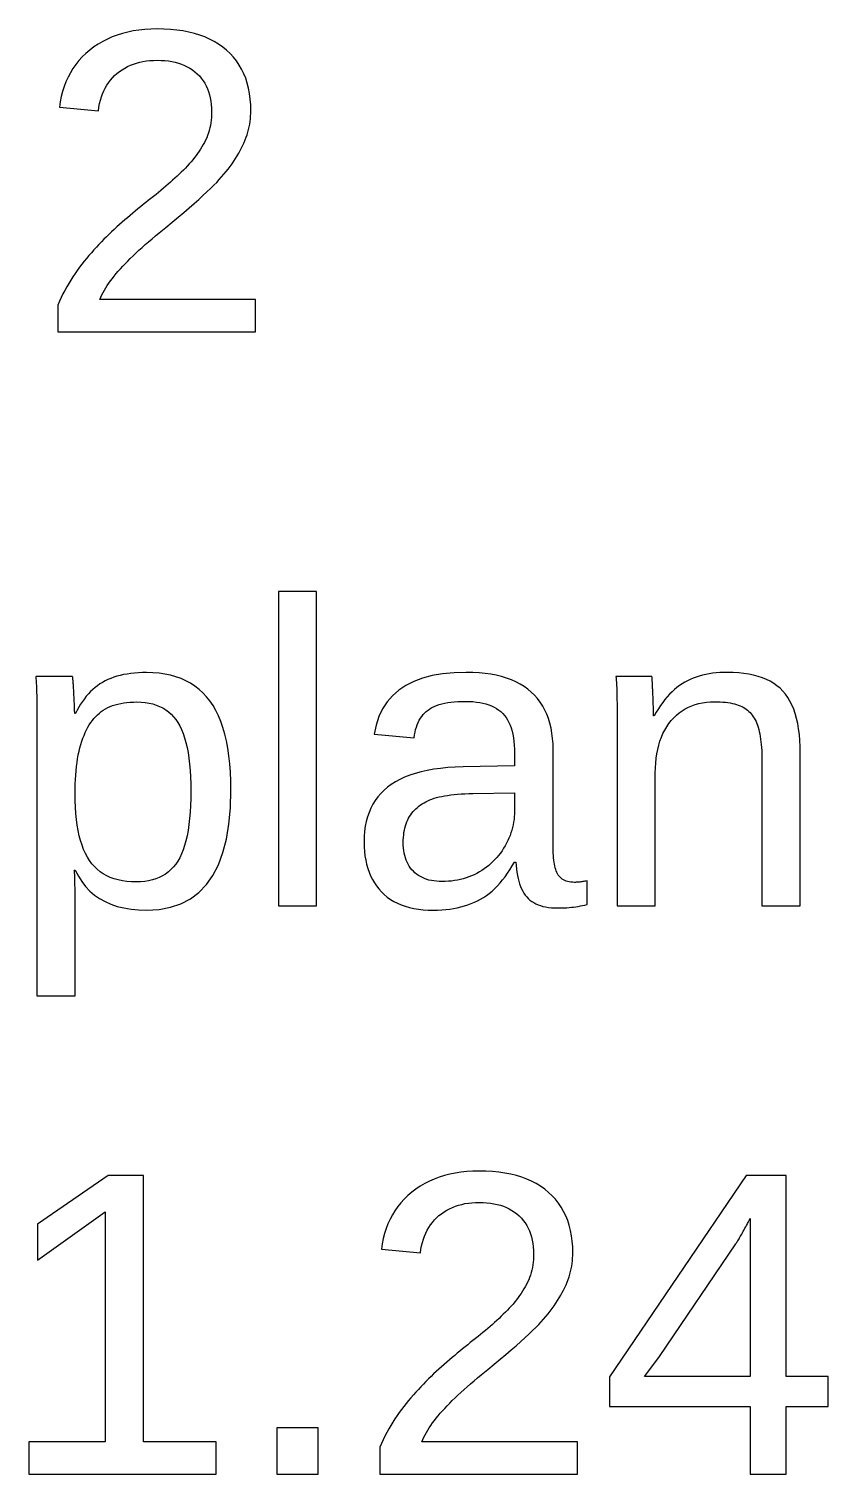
# Model space of a CAD drawing. Extents: x -27 to 133, y -77 to 15.
# Drawn here: x 93.51 to 97.73, y -76.59 to -68.96 of the extents above; entities that cross this region are included whole.
import ezdxf

# ---------------------------------------------------------------- set-up
doc = ezdxf.new("R2010")
doc.units = 0
doc.layers.get('0').update_dxf_attribs({"linetype": 'CONTINUOUS'})

msp = doc.modelspace()

# ---------------------------------------------------------------- linework, layer by layer
for points in [[(94.7073, -70.3911), (93.885, -70.3911), (93.8904, -70.379), (93.8963, -70.3669), (93.9027, -70.3547), (93.9096, -70.3423), (93.9171, -70.33), (93.925, -70.3175), (93.9334, -70.305), (93.9424, -70.2924), (93.9518, -70.2797), (93.9617, -70.267), (93.9722, -70.2542), (93.9831, -70.2413), (93.9946, -70.2283), (94.0066, -70.2152), (94.0193, -70.2018), (94.0325, -70.1882), (94.0464, -70.1744), (94.0609, -70.1603), (94.076, -70.1459), (94.0918, -70.1313), (94.1082, -70.1165), (94.1252, -70.1014), (94.1428, -70.0861), (94.161, -70.0705), (94.1799, -70.0547), (94.1994, -70.0387), (94.2344, -70.01), (94.2677, -69.9825), (94.2993, -69.9562), (94.329, -69.931), (94.3569, -69.9071), (94.3831, -69.8843), (94.4074, -69.8627), (94.43, -69.8423), (94.4508, -69.823), (94.4698, -69.805), (94.487, -69.7881), (94.5024, -69.7724), (94.516, -69.7578), (94.5285, -69.7439), (94.5405, -69.7299), (94.5521, -69.716), (94.5631, -69.7021), (94.5737, -69.6881), (94.5837, -69.6742), (94.5933, -69.6602), (94.6025, -69.6463), (94.6111, -69.6323), (94.6192, -69.6184), (94.6269, -69.6044), (94.6341, -69.5905), (94.6408, -69.5766), (94.647, -69.5626), (94.6527, -69.5486), (94.6579, -69.5347), (94.6626, -69.5207), (94.6668, -69.5067), (94.6706, -69.4927), (94.6738, -69.4786), (94.6765, -69.4646), (94.6788, -69.4505), (94.6805, -69.4365), (94.6817, -69.4224), (94.6825, -69.4083), (94.6827, -69.3942), (94.682, -69.3629), (94.6797, -69.3327), (94.6759, -69.3037), (94.6706, -69.2757), (94.6638, -69.2489), (94.6554, -69.2232), (94.6456, -69.1987), (94.6342, -69.1752), (94.6213, -69.1529), (94.6069, -69.1317), (94.591, -69.1116), (94.5736, -69.0926), (94.5546, -69.0747), (94.5342, -69.0581), (94.5126, -69.0428), (94.4896, -69.0288), (94.4653, -69.0162), (94.4398, -69.0049), (94.4129, -68.9949), (94.3847, -68.9862), (94.3552, -68.9789), (94.3244, -68.9729), (94.2923, -68.9683), (94.2589, -68.9649), (94.2242, -68.9629), (94.1882, -68.9623), (94.1552, -68.9629), (94.1233, -68.9649), (94.0922, -68.9682), (94.0621, -68.9729), (94.0329, -68.9788), (94.0046, -68.9861), (93.9773, -68.9947), (93.9509, -69.0047), (93.9254, -69.0159), (93.9009, -69.0285), (93.8773, -69.0424), (93.8546, -69.0576), (93.8329, -69.0742), (93.8123, -69.0919), (93.7931, -69.1104), (93.7753, -69.1299), (93.7588, -69.1503), (93.7437, -69.1717), (93.73, -69.1939), (93.7177, -69.2171), (93.7067, -69.2411), (93.6971, -69.2661), (93.6888, -69.292), (93.682, -69.3188), (93.6765, -69.3465), (93.6724, -69.3752), (93.8782, -69.3942), (93.8809, -69.3751), (93.8843, -69.3566), (93.8886, -69.3388), (93.8937, -69.3217), (93.8996, -69.3053), (93.9063, -69.2895), (93.9138, -69.2744), (93.9222, -69.26), (93.9314, -69.2462), (93.9413, -69.2331), (93.9521, -69.2207), (93.9637, -69.2089), (93.9761, -69.1978), (93.9892, -69.1875), (94.0029, -69.178), (94.017, -69.1693), (94.0317, -69.1614), (94.047, -69.1544), (94.0627, -69.1482), (94.079, -69.1428), (94.0959, -69.1382), (94.1133, -69.1345), (94.1312, -69.1316), (94.1497, -69.1295), (94.1686, -69.1283), (94.1882, -69.1279), (94.2087, -69.1283), (94.2284, -69.1296), (94.2475, -69.1317), (94.2659, -69.1347), (94.2835, -69.1385), (94.3005, -69.1431), (94.3168, -69.1486), (94.3323, -69.155), (94.3472, -69.1622), (94.3614, -69.1702), (94.3748, -69.1791), (94.3876, -69.1889), (94.3996, -69.1995), (94.4109, -69.2108), (94.4213, -69.2229), (94.4307, -69.2356), (94.4393, -69.2491), (94.4469, -69.2632), (94.4537, -69.278), (94.4595, -69.2935), (94.4645, -69.3097), (94.4685, -69.3265), (94.4717, -69.3441), (94.4739, -69.3623), (94.4753, -69.3813), (94.4757, -69.4009), (94.4755, -69.4156), (94.4747, -69.43), (94.4734, -69.4442), (94.4716, -69.4582), (94.4692, -69.4719), (94.4663, -69.4854), (94.4629, -69.4987), (94.459, -69.5117), (94.4546, -69.5245), (94.4496, -69.537), (94.4441, -69.5493), (94.4381, -69.5614), (94.4315, -69.5732), (94.4246, -69.5849), (94.4173, -69.5965), (94.4097, -69.608), (94.4017, -69.6194), (94.3935, -69.6307), (94.3849, -69.642), (94.376, -69.6532), (94.3668, -69.6643), (94.3572, -69.6753), (94.3473, -69.6863), (94.3371, -69.6972), (94.3266, -69.708), (94.3157, -69.7187), (94.3046, -69.7293), (94.2933, -69.74), (94.2817, -69.7507), (94.27, -69.7614), (94.2581, -69.772), (94.2459, -69.7827), (94.2336, -69.7934), (94.221, -69.804), (94.2083, -69.8147), (94.1953, -69.8254), (94.1821, -69.8361), (94.1687, -69.8467), (94.1552, -69.8574), (94.1415, -69.8681), (94.1278, -69.879), (94.114, -69.89), (94.1003, -69.9012), (94.0865, -69.9125), (94.0727, -69.9239), (94.0589, -69.9355), (94.045, -69.9472), (94.0312, -69.9591), (94.0173, -69.9711), (94.0034, -69.9832), (93.9895, -69.9955), (93.9756, -70.0079), (93.9617, -70.0205), (93.9479, -70.0333), (93.9342, -70.0464), (93.9206, -70.0596), (93.9071, -70.0731), (93.8937, -70.0868), (93.8804, -70.1008), (93.8672, -70.1149), (93.8541, -70.1293), (93.8411, -70.144), (93.8282, -70.1588), (93.8154, -70.1739), (93.8027, -70.1892), (93.7902, -70.2048), (93.778, -70.2207), (93.7661, -70.237), (93.7545, -70.2537), (93.7432, -70.2708), (93.7322, -70.2882), (93.7214, -70.3059), (93.711, -70.3241), (93.7009, -70.3426), (93.6911, -70.3614), (93.6816, -70.3807), (93.6723, -70.4003), (93.6634, -70.4202), (93.6634, -70.5623), (94.7073, -70.5623)], [(95.0296, -71.932), (94.8282, -71.932), (94.8282, -73.5924), (95.0296, -73.5924)], [(93.7551, -73.5947), (93.7551, -73.5678), (93.755, -73.543), (93.7549, -73.5202), (93.7547, -73.4994), (93.7544, -73.4807), (93.7541, -73.464), (93.7538, -73.4494), (93.7534, -73.4368), (93.753, -73.4263), (93.7525, -73.4177), (93.7519, -73.4113), (93.7513, -73.4068), (93.7506, -73.4044), (93.7562, -73.4044), (93.7721, -73.4355), (93.7902, -73.4642), (93.8104, -73.4903), (93.8328, -73.514), (93.8574, -73.5351), (93.8841, -73.5538), (93.9131, -73.57), (93.9441, -73.5837), (93.9774, -73.5949), (94.0128, -73.6036), (94.0505, -73.6098), (94.0902, -73.6135), (94.1322, -73.6148), (94.1981, -73.611), (94.2587, -73.5998), (94.314, -73.5811), (94.3641, -73.5548), (94.4089, -73.5211), (94.4484, -73.4799), (94.4826, -73.4312), (94.5116, -73.375), (94.5353, -73.3113), (94.5538, -73.2401), (94.567, -73.1614), (94.5749, -73.0752), (94.5775, -72.9815), (94.5769, -72.9331), (94.5749, -72.8867), (94.5716, -72.8424), (94.567, -72.8001), (94.5611, -72.7598), (94.5539, -72.7215), (94.5454, -72.6853), (94.5356, -72.6511), (94.5244, -72.6189), (94.512, -72.5887), (94.4982, -72.5606), (94.4831, -72.5345), (94.4667, -72.5104), (94.449, -72.4882), (94.43, -72.4678), (94.4096, -72.4492), (94.3879, -72.4324), (94.3648, -72.4173), (94.3404, -72.404), (94.3147, -72.3924), (94.2876, -72.3827), (94.2592, -72.3747), (94.2294, -72.3685), (94.1984, -72.364), (94.1659, -72.3614), (94.1322, -72.3605), (94.1103, -72.3608), (94.0891, -72.3617), (94.0685, -72.3633), (94.0486, -72.3654), (94.0294, -72.3682), (94.0109, -72.3716), (93.993, -72.3756), (93.9757, -72.3802), (93.9591, -72.3854), (93.9432, -72.3913), (93.928, -72.3978), (93.9134, -72.4048), (93.8994, -72.4125), (93.8861, -72.4209), (93.8731, -72.43), (93.8605, -72.4397), (93.8483, -72.4502), (93.8366, -72.4614), (93.8252, -72.4733), (93.8143, -72.4859), (93.8038, -72.4992), (93.7937, -72.5133), (93.784, -72.528), (93.7747, -72.5434), (93.7658, -72.5596), (93.7573, -72.5764), (93.7529, -72.5764), (93.7529, -72.573), (93.7528, -72.5691), (93.7527, -72.5647), (93.7526, -72.56), (93.7525, -72.5548), (93.7523, -72.5492), (93.7521, -72.5432), (93.7518, -72.5367), (93.7515, -72.5299), (93.7512, -72.5226), (93.7509, -72.5148), (93.7505, -72.5067), (93.7501, -72.4981), (93.7496, -72.4895), (93.7492, -72.4813), (93.7488, -72.4734), (93.7484, -72.4658), (93.748, -72.4586), (93.7476, -72.4518), (93.7472, -72.4453), (93.7468, -72.4391), (93.7465, -72.4333), (93.7461, -72.4279), (93.7457, -72.4228), (93.7454, -72.418), (93.745, -72.4137), (93.7447, -72.4096), (93.7444, -72.4058), (93.7441, -72.4022), (93.7438, -72.399), (93.7435, -72.396), (93.7432, -72.3932), (93.7429, -72.3908), (93.7427, -72.3886), (93.7425, -72.3867), (93.7423, -72.385), (93.7421, -72.3837), (93.7419, -72.3826), (93.7417, -72.3818), (93.547, -72.3818), (93.548, -72.3918), (93.5489, -72.4033), (93.5497, -72.4164), (93.5505, -72.4309), (93.5512, -72.4469), (93.5518, -72.4645), (93.5523, -72.4835), (93.5527, -72.504), (93.5531, -72.526), (93.5533, -72.5495), (93.5535, -72.5745), (93.5537, -72.601), (93.5537, -72.629), (93.5537, -74.0679), (93.7551, -74.0679)], [(95.6685, -73.6144), (95.6902, -73.6134), (95.7115, -73.6117), (95.7322, -73.6093), (95.7524, -73.6063), (95.7721, -73.6025), (95.7912, -73.5981), (95.8098, -73.593), (95.8279, -73.5872), (95.8455, -73.5807), (95.8626, -73.5735), (95.8791, -73.5657), (95.8951, -73.5572), (95.9107, -73.5478), (95.926, -73.5375), (95.941, -73.5263), (95.9558, -73.514), (95.9702, -73.5008), (95.9843, -73.4867), (95.9981, -73.4716), (96.0116, -73.4555), (96.0248, -73.4385), (96.0377, -73.4205), (96.0504, -73.4016), (96.0627, -73.3817), (96.0747, -73.3608), (96.0814, -73.3608), (96.0827, -73.3797), (96.0845, -73.3978), (96.0869, -73.4151), (96.0897, -73.4316), (96.0931, -73.4474), (96.097, -73.4623), (96.1015, -73.4765), (96.1064, -73.4898), (96.1119, -73.5024), (96.1179, -73.5142), (96.1244, -73.5252), (96.1315, -73.5354), (96.139, -73.5449), (96.1472, -73.5536), (96.1561, -73.5615), (96.1658, -73.5688), (96.1761, -73.5754), (96.1872, -73.5814), (96.199, -73.5866), (96.2116, -73.5911), (96.2248, -73.5949), (96.2388, -73.598), (96.2535, -73.6005), (96.2689, -73.6022), (96.285, -73.6033), (96.3019, -73.6036), (96.3141, -73.6035), (96.3262, -73.6032), (96.3383, -73.6026), (96.3504, -73.6019), (96.3625, -73.601), (96.3745, -73.5998), (96.3864, -73.5984), (96.3984, -73.5968), (96.4102, -73.595), (96.4221, -73.593), (96.4339, -73.5908), (96.4456, -73.5883), (96.4574, -73.5857), (96.4574, -73.4604), (96.4517, -73.4615), (96.4462, -73.4626), (96.4408, -73.4636), (96.4354, -73.4645), (96.4301, -73.4653), (96.425, -73.4659), (96.4199, -73.4666), (96.4149, -73.4671), (96.41, -73.4675), (96.4052, -73.4678), (96.4005, -73.468), (96.3959, -73.4682), (96.3914, -73.4682), (96.3815, -73.468), (96.3721, -73.4671), (96.3632, -73.4658), (96.3548, -73.4639), (96.3469, -73.4615), (96.3395, -73.4586), (96.3326, -73.4551), (96.3262, -73.4511), (96.3203, -73.4465), (96.315, -73.4414), (96.3101, -73.4358), (96.3057, -73.4296), (96.3018, -73.4229), (96.2984, -73.4157), (96.2952, -73.4079), (96.2923, -73.3996), (96.2896, -73.3908), (96.2872, -73.3815), (96.2852, -73.3717), (96.2834, -73.3613), (96.2818, -73.3504), (96.2806, -73.339), (96.2796, -73.327), (96.2789, -73.3146), (96.2785, -73.3016), (96.2783, -73.2881), (96.2783, -72.7667), (96.2777, -72.7367), (96.2756, -72.7079), (96.2722, -72.6802), (96.2674, -72.6536), (96.2613, -72.6281), (96.2538, -72.6038), (96.2449, -72.5805), (96.2347, -72.5583), (96.2231, -72.5372), (96.2102, -72.5173), (96.1958, -72.4984), (96.1801, -72.4807), (96.1631, -72.464), (96.1447, -72.4485), (96.125, -72.4343), (96.1039, -72.4213), (96.0815, -72.4095), (96.0577, -72.399), (96.0326, -72.3897), (96.0062, -72.3817), (95.9785, -72.3749), (95.9494, -72.3693), (95.9189, -72.365), (95.8872, -72.3619), (95.854, -72.36), (95.8196, -72.3594), (95.7551, -72.3613), (95.6951, -72.3671), (95.6396, -72.3768), (95.5887, -72.3903), (95.5423, -72.4077), (95.5004, -72.429), (95.463, -72.4541), (95.4302, -72.4831), (95.4019, -72.516), (95.3781, -72.5527), (95.3589, -72.5933), (95.3442, -72.6378), (95.334, -72.6861), (95.5443, -72.7051), (95.5465, -72.69), (95.5493, -72.6754), (95.5526, -72.6616), (95.5566, -72.6484), (95.5611, -72.6358), (95.5662, -72.6239), (95.5719, -72.6126), (95.5781, -72.602), (95.585, -72.592), (95.5924, -72.5826), (95.6004, -72.574), (95.609, -72.5659), (95.6182, -72.5586), (95.6281, -72.5518), (95.6389, -72.5455), (95.6505, -72.5398), (95.6631, -72.5347), (95.6765, -72.53), (95.6907, -72.526), (95.7059, -72.5224), (95.7219, -72.5195), (95.7388, -72.517), (95.7566, -72.5151), (95.7752, -72.5138), (95.7947, -72.5129), (95.8151, -72.5127), (95.8354, -72.513), (95.8547, -72.5142), (95.8733, -72.5161), (95.891, -72.5187), (95.9078, -72.5221), (95.9238, -72.5263), (95.939, -72.5312), (95.9533, -72.5368), (95.9667, -72.5432), (95.9793, -72.5504), (95.9911, -72.5583), (96.002, -72.567), (96.0121, -72.5765), (96.0213, -72.5868), (96.0299, -72.5981), (96.0376, -72.6104), (96.0447, -72.6237), (96.051, -72.6379), (96.0566, -72.6532), (96.0614, -72.6695), (96.0655, -72.6867), (96.0688, -72.705), (96.0714, -72.7242), (96.0732, -72.7445), (96.0744, -72.7657), (96.0747, -72.7879), (96.0747, -72.8539), (95.8028, -72.8584), (95.7614, -72.86), (95.7217, -72.8627), (95.6839, -72.8665), (95.6478, -72.8714), (95.6135, -72.8775), (95.581, -72.8846), (95.5504, -72.8929), (95.5215, -72.9023), (95.4944, -72.9128), (95.4691, -72.9244), (95.4456, -72.9371), (95.4238, -72.9509), (95.4039, -72.9658), (95.3856, -72.9818), (95.3688, -72.9989), (95.3535, -73.017), (95.3396, -73.0361), (95.3271, -73.0562), (95.3161, -73.0774), (95.3066, -73.0996), (95.2986, -73.1228), (95.292, -73.1471), (95.2869, -73.1724), (95.2832, -73.1987), (95.281, -73.2261), (95.2803, -73.2545), (95.2808, -73.2799), (95.2825, -73.3045), (95.2852, -73.3282), (95.289, -73.351), (95.2939, -73.373), (95.2998, -73.3942), (95.3069, -73.4145), (95.315, -73.4339), (95.3243, -73.4526), (95.3346, -73.4703), (95.346, -73.4873), (95.3585, -73.5033), (95.372, -73.5186), (95.3867, -73.5328), (95.4024, -73.5459), (95.4192, -73.5579), (95.4371, -73.5687), (95.456, -73.5783), (95.476, -73.5869), (95.4971, -73.5943), (95.5193, -73.6006), (95.5425, -73.6057), (95.5668, -73.6097), (95.5922, -73.6125), (95.6186, -73.6142), (95.6462, -73.6148)], [(96.8177, -72.8909), (96.8182, -72.8641), (96.8197, -72.8383), (96.8222, -72.8134), (96.8257, -72.7894), (96.8302, -72.7663), (96.8356, -72.7441), (96.8421, -72.7229), (96.8495, -72.7025), (96.858, -72.6831), (96.8674, -72.6646), (96.8778, -72.647), (96.8893, -72.6303), (96.9017, -72.6145), (96.9149, -72.5998), (96.9289, -72.5862), (96.9437, -72.5738), (96.9591, -72.5626), (96.9753, -72.5526), (96.9922, -72.5438), (97.0099, -72.5361), (97.0283, -72.5296), (97.0474, -72.5243), (97.0672, -72.5202), (97.0877, -72.5173), (97.109, -72.5155), (97.131, -72.5149), (97.1461, -72.5151), (97.1605, -72.5156), (97.1744, -72.5165), (97.1878, -72.5177), (97.2005, -72.5192), (97.2127, -72.5211), (97.2243, -72.5234), (97.2354, -72.5259), (97.2459, -72.5289), (97.2558, -72.5321), (97.2651, -72.5357), (97.2739, -72.5397), (97.2821, -72.544), (97.2898, -72.5487), (97.2973, -72.5538), (97.3043, -72.5594), (97.3111, -72.5654), (97.3175, -72.5718), (97.3236, -72.5787), (97.3294, -72.586), (97.3348, -72.5938), (97.3399, -72.602), (97.3447, -72.6106), (97.3492, -72.6197), (97.3533, -72.6292), (97.3571, -72.6391), (97.3605, -72.6496), (97.3637, -72.6607), (97.3666, -72.6724), (97.3693, -72.6848), (97.3716, -72.6978), (97.3737, -72.7115), (97.3755, -72.7258), (97.3771, -72.7407), (97.3783, -72.7563), (97.3793, -72.7725), (97.38, -72.7893), (97.3804, -72.8068), (97.3805, -72.8249), (97.3805, -73.5924), (97.5831, -73.5924), (97.5831, -72.7857), (97.5825, -72.7513), (97.5809, -72.7185), (97.5782, -72.6872), (97.5743, -72.6574), (97.5694, -72.6292), (97.5634, -72.6025), (97.5563, -72.5773), (97.5481, -72.5537), (97.5388, -72.5316), (97.5284, -72.511), (97.517, -72.4919), (97.5044, -72.4744), (97.4908, -72.4584), (97.4759, -72.4438), (97.4598, -72.4303), (97.4425, -72.418), (97.4238, -72.4068), (97.4039, -72.3969), (97.3828, -72.3881), (97.3604, -72.3805), (97.3367, -72.374), (97.3117, -72.3688), (97.2855, -72.3647), (97.258, -72.3617), (97.2293, -72.36), (97.1993, -72.3594), (97.1787, -72.3597), (97.1587, -72.3606), (97.1392, -72.3622), (97.1202, -72.3643), (97.1017, -72.3671), (97.0837, -72.3705), (97.0663, -72.3745), (97.0494, -72.3791), (97.033, -72.3843), (97.0171, -72.3902), (97.0018, -72.3966), (96.987, -72.4037), (96.9727, -72.4114), (96.9588, -72.4198), (96.9452, -72.4292), (96.9318, -72.4393), (96.9187, -72.4504), (96.9058, -72.4623), (96.8932, -72.475), (96.8808, -72.4887), (96.8687, -72.5032), (96.8569, -72.5186), (96.8453, -72.5348), (96.834, -72.5519), (96.823, -72.5699), (96.8122, -72.5888), (96.8088, -72.5888), (96.8085, -72.5755), (96.8081, -72.5629), (96.8078, -72.551), (96.8075, -72.5397), (96.8072, -72.5291), (96.8068, -72.5192), (96.8065, -72.5099), (96.8063, -72.5014), (96.806, -72.4935), (96.8057, -72.4862), (96.8054, -72.4796), (96.8051, -72.4737), (96.8049, -72.4685), (96.8046, -72.4636), (96.8044, -72.4588), (96.8041, -72.4542), (96.8039, -72.4495), (96.8037, -72.445), (96.8034, -72.4406), (96.8032, -72.4362), (96.803, -72.432), (96.8028, -72.4278), (96.8026, -72.4237), (96.8024, -72.4197), (96.8022, -72.4158), (96.8021, -72.412), (96.8019, -72.4083), (96.8017, -72.4048), (96.8016, -72.4016), (96.8014, -72.3986), (96.8012, -72.3959), (96.801, -72.3933), (96.8009, -72.391), (96.8007, -72.3889), (96.8005, -72.387), (96.8004, -72.3854), (96.8002, -72.3839), (96.8, -72.3827), (96.7998, -72.3818), (96.6096, -72.3818), (96.6106, -72.39), (96.6115, -72.4001), (96.6124, -72.4122), (96.6131, -72.4263), (96.6138, -72.4422), (96.6144, -72.4602), (96.6149, -72.4801), (96.6153, -72.5019), (96.6157, -72.5257), (96.616, -72.5514), (96.6162, -72.5791), (96.6163, -72.6087), (96.6163, -72.6402), (96.6163, -73.5924), (96.8177, -73.5924)], [(94.0527, -73.4653), (94.028, -73.4633), (94.0045, -73.46), (93.9821, -73.4553), (93.9609, -73.4493), (93.9407, -73.4419), (93.9217, -73.4332), (93.9038, -73.4232), (93.887, -73.4118), (93.8714, -73.3991), (93.8568, -73.3851), (93.8435, -73.3697), (93.8312, -73.353), (93.8199, -73.3348), (93.8096, -73.3152), (93.8001, -73.2941), (93.7916, -73.2716), (93.7839, -73.2475), (93.7772, -73.222), (93.7713, -73.1949), (93.7664, -73.1664), (93.7623, -73.1364), (93.7592, -73.105), (93.7569, -73.072), (93.7556, -73.0376), (93.7551, -73.0016), (93.7553, -72.9757), (93.7559, -72.9505), (93.757, -72.926), (93.7584, -72.9024), (93.7603, -72.8795), (93.7626, -72.8573), (93.7653, -72.8359), (93.7684, -72.8153), (93.772, -72.7954), (93.776, -72.7763), (93.7803, -72.758), (93.7851, -72.7404), (93.7903, -72.7236), (93.796, -72.7075), (93.802, -72.692), (93.8083, -72.6773), (93.8151, -72.6632), (93.8223, -72.6497), (93.8298, -72.637), (93.8377, -72.6249), (93.846, -72.6135), (93.8547, -72.6027), (93.8638, -72.5926), (93.8732, -72.5832), (93.8831, -72.5745), (93.8933, -72.5664), (93.904, -72.5589), (93.9154, -72.5521), (93.9273, -72.5458), (93.9399, -72.5402), (93.9531, -72.5351), (93.9669, -72.5306), (93.9813, -72.5267), (93.9963, -72.5235), (94.012, -72.5208), (94.0282, -72.5187), (94.0451, -72.5172), (94.0626, -72.5163), (94.0807, -72.516), (94.1031, -72.5167), (94.1246, -72.5186), (94.1451, -72.5218), (94.1647, -72.5263), (94.1833, -72.5321), (94.2009, -72.5391), (94.2176, -72.5475), (94.2334, -72.5571), (94.2481, -72.568), (94.262, -72.5802), (94.2749, -72.5937), (94.2868, -72.6085), (94.2978, -72.6246), (94.3079, -72.6421), (94.3172, -72.6614), (94.3256, -72.6823), (94.3333, -72.705), (94.3402, -72.7294), (94.3462, -72.7555), (94.3515, -72.7833), (94.3559, -72.8128), (94.3596, -72.844), (94.3624, -72.8769), (94.3644, -72.9116), (94.3656, -72.9479), (94.366, -72.986), (94.3656, -73.025), (94.3644, -73.0623), (94.3624, -73.0978), (94.3595, -73.1316), (94.3558, -73.1636), (94.3514, -73.1938), (94.3461, -73.2222), (94.34, -73.2489), (94.333, -73.2738), (94.3253, -73.2969), (94.3168, -73.3183), (94.3074, -73.3379), (94.2972, -73.3558), (94.2861, -73.3721), (94.2741, -73.3871), (94.2611, -73.4008), (94.2472, -73.4132), (94.2323, -73.4242), (94.2164, -73.434), (94.1996, -73.4425), (94.1818, -73.4497), (94.1631, -73.4555), (94.1433, -73.4601), (94.1227, -73.4634), (94.1011, -73.4653), (94.0785, -73.466)], [(95.6772, -73.4634), (95.6628, -73.4625), (95.649, -73.4609), (95.6357, -73.4587), (95.623, -73.4558), (95.6108, -73.4523), (95.5991, -73.4482), (95.588, -73.4434), (95.5774, -73.438), (95.5674, -73.432), (95.5579, -73.4253), (95.5489, -73.418), (95.5404, -73.41), (95.5326, -73.4015), (95.5253, -73.3925), (95.5187, -73.3829), (95.5128, -73.3728), (95.5074, -73.3621), (95.5027, -73.3509), (95.4986, -73.3392), (95.4951, -73.327), (95.4923, -73.3142), (95.4901, -73.3009), (95.4885, -73.2871), (95.4876, -73.2727), (95.4873, -73.2579), (95.4875, -73.2441), (95.4882, -73.2308), (95.4894, -73.2179), (95.491, -73.2054), (95.4931, -73.1933), (95.4956, -73.1816), (95.4986, -73.1703), (95.5021, -73.1595), (95.5061, -73.149), (95.5105, -73.139), (95.5153, -73.1293), (95.5207, -73.1201), (95.5264, -73.1113), (95.5327, -73.1029), (95.5393, -73.0948), (95.5463, -73.087), (95.5538, -73.0796), (95.5616, -73.0726), (95.5699, -73.0658), (95.5785, -73.0595), (95.5876, -73.0535), (95.597, -73.0478), (95.6069, -73.0424), (95.6172, -73.0374), (95.6278, -73.0328), (95.6389, -73.0285), (95.6506, -73.0245), (95.6631, -73.0208), (95.6764, -73.0174), (95.6905, -73.0143), (95.7054, -73.0115), (95.7212, -73.0089), (95.7378, -73.0067), (95.7552, -73.0048), (95.7734, -73.0031), (95.7924, -73.0017), (95.8122, -73.0007), (95.8328, -72.9999), (95.8543, -72.9994), (96.0747, -72.9949), (96.0747, -73.0945), (96.0744, -73.1088), (96.0735, -73.123), (96.0721, -73.1371), (96.07, -73.1512), (96.0674, -73.1652), (96.0641, -73.1792), (96.0603, -73.1931), (96.0559, -73.2069), (96.0509, -73.2207), (96.0453, -73.2344), (96.0391, -73.2481), (96.0323, -73.2617), (96.0249, -73.2752), (96.017, -73.2885), (96.0087, -73.3013), (96, -73.3137), (95.9908, -73.3257), (95.9812, -73.3372), (95.9712, -73.3483), (95.9608, -73.3589), (95.9499, -73.3691), (95.9385, -73.3789), (95.9268, -73.3882), (95.9146, -73.397), (95.902, -73.4054), (95.889, -73.4134), (95.8756, -73.4208), (95.8619, -73.4277), (95.8479, -73.434), (95.8336, -73.4396), (95.8191, -73.4447), (95.8042, -73.4491), (95.7891, -73.453), (95.7736, -73.4563), (95.7579, -73.459), (95.7419, -73.4611), (95.7256, -73.4626), (95.7089, -73.4635), (95.6921, -73.4637)], [(96.407, -76.4212), (95.5847, -76.4212), (95.5901, -76.4091), (95.596, -76.397), (95.6024, -76.3848), (95.6093, -76.3724), (95.6168, -76.3601), (95.6247, -76.3476), (95.6331, -76.3351), (95.6421, -76.3225), (95.6515, -76.3098), (95.6614, -76.2971), (95.6719, -76.2843), (95.6828, -76.2714), (95.6943, -76.2584), (95.7063, -76.2453), (95.719, -76.2319), (95.7322, -76.2183), (95.7461, -76.2045), (95.7606, -76.1904), (95.7757, -76.176), (95.7915, -76.1614), (95.8079, -76.1466), (95.8249, -76.1315), (95.8425, -76.1162), (95.8607, -76.1006), (95.8796, -76.0848), (95.8991, -76.0688), (95.9341, -76.0401), (95.9674, -76.0126), (95.999, -75.9863), (96.0287, -75.9611), (96.0566, -75.9372), (96.0827, -75.9144), (96.1071, -75.8928), (96.1297, -75.8724), (96.1505, -75.8531), (96.1695, -75.8351), (96.1867, -75.8182), (96.2021, -75.8025), (96.2157, -75.7879), (96.2282, -75.774), (96.2402, -75.76), (96.2518, -75.7461), (96.2628, -75.7322), (96.2734, -75.7182), (96.2834, -75.7043), (96.293, -75.6903), (96.3022, -75.6764), (96.3108, -75.6624), (96.3189, -75.6485), (96.3266, -75.6345), (96.3338, -75.6206), (96.3405, -75.6067), (96.3467, -75.5927), (96.3524, -75.5787), (96.3576, -75.5648), (96.3623, -75.5508), (96.3665, -75.5368), (96.3703, -75.5228), (96.3735, -75.5087), (96.3762, -75.4947), (96.3785, -75.4806), (96.3802, -75.4666), (96.3814, -75.4525), (96.3822, -75.4384), (96.3824, -75.4243), (96.3817, -75.393), (96.3794, -75.3628), (96.3756, -75.3338), (96.3703, -75.3058), (96.3635, -75.279), (96.3551, -75.2533), (96.3453, -75.2288), (96.3339, -75.2053), (96.321, -75.183), (96.3066, -75.1618), (96.2907, -75.1417), (96.2733, -75.1227), (96.2543, -75.1048), (96.2339, -75.0882), (96.2123, -75.0729), (96.1893, -75.0589), (96.165, -75.0463), (96.1395, -75.035), (96.1126, -75.025), (96.0844, -75.0163), (96.0549, -75.009), (96.0241, -75.003), (95.992, -74.9984), (95.9586, -74.995), (95.9239, -74.993), (95.8879, -74.9924), (95.8549, -74.993), (95.823, -74.995), (95.7919, -74.9983), (95.7618, -75.003), (95.7326, -75.0089), (95.7043, -75.0162), (95.677, -75.0248), (95.6506, -75.0348), (95.6251, -75.046), (95.6006, -75.0586), (95.577, -75.0725), (95.5543, -75.0877), (95.5326, -75.1043), (95.512, -75.122), (95.4928, -75.1405), (95.475, -75.16), (95.4585, -75.1804), (95.4434, -75.2018), (95.4297, -75.224), (95.4174, -75.2472), (95.4064, -75.2712), (95.3968, -75.2962), (95.3885, -75.3221), (95.3817, -75.3489), (95.3762, -75.3766), (95.3721, -75.4053), (95.5779, -75.4243), (95.5806, -75.4052), (95.584, -75.3867), (95.5883, -75.3689), (95.5934, -75.3518), (95.5993, -75.3354), (95.606, -75.3196), (95.6135, -75.3045), (95.6219, -75.2901), (95.6311, -75.2763), (95.641, -75.2632), (95.6518, -75.2508), (95.6634, -75.239), (95.6758, -75.2279), (95.6889, -75.2176), (95.7026, -75.208), (95.7167, -75.1994), (95.7314, -75.1915), (95.7467, -75.1845), (95.7624, -75.1783), (95.7787, -75.1729), (95.7956, -75.1683), (95.813, -75.1646), (95.8309, -75.1617), (95.8494, -75.1596), (95.8683, -75.1584), (95.8879, -75.158), (95.9084, -75.1584), (95.9281, -75.1597), (95.9472, -75.1618), (95.9656, -75.1648), (95.9832, -75.1686), (96.0002, -75.1732), (96.0165, -75.1787), (96.032, -75.1851), (96.0469, -75.1923), (96.0611, -75.2003), (96.0745, -75.2092), (96.0873, -75.219), (96.0993, -75.2296), (96.1106, -75.2409), (96.121, -75.253), (96.1304, -75.2657), (96.139, -75.2792), (96.1466, -75.2933), (96.1534, -75.3081), (96.1592, -75.3236), (96.1642, -75.3398), (96.1682, -75.3566), (96.1714, -75.3742), (96.1736, -75.3924), (96.175, -75.4114), (96.1754, -75.431), (96.1752, -75.4457), (96.1744, -75.4601), (96.1731, -75.4743), (96.1713, -75.4883), (96.1689, -75.502), (96.166, -75.5155), (96.1626, -75.5288), (96.1587, -75.5418), (96.1543, -75.5546), (96.1493, -75.5671), (96.1438, -75.5794), (96.1378, -75.5915), (96.1312, -75.6033), (96.1243, -75.615), (96.117, -75.6266), (96.1094, -75.6381), (96.1014, -75.6495), (96.0932, -75.6608), (96.0846, -75.6721), (96.0757, -75.6833), (96.0665, -75.6944), (96.0569, -75.7054), (96.047, -75.7164), (96.0368, -75.7273), (96.0263, -75.7381), (96.0154, -75.7488), (96.0043, -75.7594), (95.993, -75.7701), (95.9814, -75.7808), (95.9697, -75.7915), (95.9578, -75.8021), (95.9456, -75.8128), (95.9333, -75.8235), (95.9207, -75.8341), (95.908, -75.8448), (95.895, -75.8555), (95.8818, -75.8662), (95.8684, -75.8768), (95.8549, -75.8875), (95.8412, -75.8982), (95.8274, -75.9091), (95.8137, -75.9201), (95.8, -75.9313), (95.7862, -75.9426), (95.7724, -75.954), (95.7586, -75.9656), (95.7447, -75.9773), (95.7309, -75.9892), (95.717, -76.0012), (95.7031, -76.0133), (95.6892, -76.0256), (95.6753, -76.038), (95.6614, -76.0506), (95.6476, -76.0634), (95.6339, -76.0765), (95.6203, -76.0897), (95.6068, -76.1032), (95.5934, -76.1169), (95.5801, -76.1309), (95.5669, -76.145), (95.5538, -76.1594), (95.5408, -76.1741), (95.5279, -76.1889), (95.5151, -76.204), (95.5024, -76.2193), (95.4899, -76.2349), (95.4777, -76.2508), (95.4658, -76.2671), (95.4542, -76.2838), (95.4429, -76.3009), (95.4319, -76.3183), (95.4211, -76.336), (95.4107, -76.3542), (95.4006, -76.3727), (95.3908, -76.3915), (95.3813, -76.4108), (95.372, -76.4304), (95.3631, -76.4503), (95.3631, -76.5924), (96.407, -76.5924)], [(94.4992, -76.4212), (94.1154, -76.4212), (94.1154, -75.0159), (93.9297, -75.0159), (93.5571, -75.2721), (93.5571, -75.4623), (93.9129, -75.2083), (93.9129, -76.4212), (93.5112, -76.4212), (93.5112, -76.5924), (94.4992, -76.5924)], [(97.5081, -76.2355), (97.7297, -76.2355), (97.7297, -76.0766), (97.5081, -76.0766), (97.5081, -75.0159), (97.2966, -75.0159), (96.575, -76.0788), (96.575, -76.2355), (97.3179, -76.2355), (97.3179, -76.5924), (97.5081, -76.5924)], [(96.7786, -76.0542), (96.839, -75.9714), (97.2429, -75.3762), (97.2453, -75.3727), (97.2478, -75.3689), (97.2504, -75.3647), (97.2533, -75.3601), (97.2563, -75.3552), (97.2595, -75.3499), (97.2628, -75.3442), (97.2664, -75.3381), (97.2701, -75.3317), (97.2739, -75.3249), (97.278, -75.3178), (97.2822, -75.3102), (97.2866, -75.3023), (97.2909, -75.2945), (97.2949, -75.2872), (97.2986, -75.2805), (97.3019, -75.2743), (97.305, -75.2686), (97.3077, -75.2635), (97.3101, -75.259), (97.3122, -75.255), (97.314, -75.2515), (97.3154, -75.2486), (97.3166, -75.2462), (97.3174, -75.2443), (97.3179, -75.243), (97.3179, -76.0766), (96.7607, -76.0766)], [(95.0386, -76.3474), (94.8204, -76.3474), (94.8204, -76.5924), (95.0386, -76.5924)]]:
    msp.add_lwpolyline(points, close=True)

doc.saveas('drawing.dxf')
